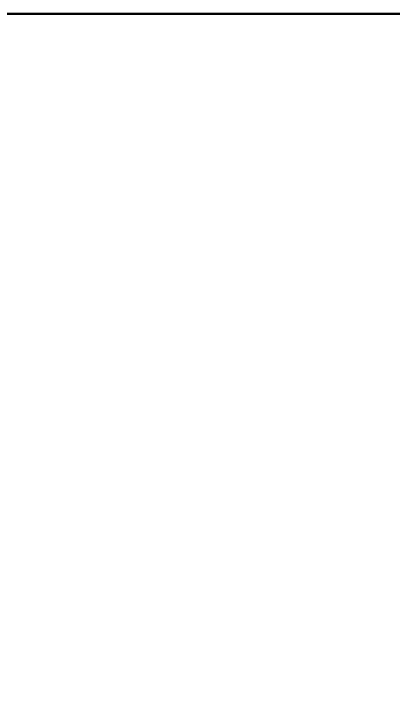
# Model space of a CAD drawing. Header units: inches. Extents: x 9594 to 15314, y -314 to 660.
# Drawn here: x 13709.9333 to 13709.9659, y 135.9408 to 136 of the extents above; entities that cross this region are included whole.
import ezdxf

# ---------------------------------------------------------------- set-up
doc = ezdxf.new("R2010")
doc.units = ezdxf.units.IN
doc.header["$MEASUREMENT"] = 0
doc.linetypes.add('Grid Line 1_2_', pattern=[0.875, 0.5, -0.125, 0.125, -0.125])
for name, color, linetype, lineweight in [('0-5', 50, 'Continuous', 5), ('A-FLOR-5', 192, 'Continuous', 50), ('A-FLOR-LEVL-1', 51, 'Grid Line 1_2_', 9), ('A-FLOR-PATT-2', 8, 'Continuous', 9)]:
    doc.layers.add(name, color=color, linetype=linetype, lineweight=lineweight)

# ---------------------------------------------------------------- blocks, each defined once
blk = doc.blocks.new('CTR - 1st Phase -Stairs _ Elevators_rvt-2-BUILDING SECTION - NORTH_SOUTH AT ELEVATOR AND COURTYARD - LOOKING EAST')
at = {"layer": 'A-FLOR-LEVL-1'}
blk.add_line((-4168.714459, 136), (-1830.198379, 136), dxfattribs=at)

msp = doc.modelspace()

# ---------------------------------------------------------------- hatches: boundary and pattern name
at = {"layer": 'A-FLOR-PATT-2'}
h = msp.add_hatch(dxfattribs=at)
h.set_pattern_fill('FP_47', color=256, style=0, pattern_type=2)
h.set_pattern_definition([(0, (14107.5676, 138.832), (0, 4.798), []), (315, (14107.5676, 138.832), (4.798427, 0), [6.786, -6.786]), (45, (14107.5676, 138.832), (4.798427, 0), [6.786, -6.786])])
h.paths.add_polyline_path([(13709.967906, 135.40625), (13710.592906, 135.40625), (13710.592906, 136), (13680.142881, 136), (13680.142881, 135.40625), (13705.217906, 135.40625)], flags=0)

# ---------------------------------------------------------------- linework, layer by layer
at = {"layer": 'A-FLOR-5'}
msp.add_line((13643.567906, 136), (13711.592906, 136), dxfattribs=at)
at = {"layer": 'A-FLOR-LEVL-1'}
msp.add_line((12951.927183, 136), (15288.943264, 136), dxfattribs=at)

# ---------------------------------------------------------------- block references
at = {"layer": '0-5'}
msp.add_blockref('CTR - 1st Phase -Stairs _ Elevators_rvt-2-BUILDING SECTION - NORTH_SOUTH AT ELEVATOR AND COURTYARD - LOOKING EAST', (17119.891642, 0), dxfattribs=at)

doc.saveas('drawing.dxf')
